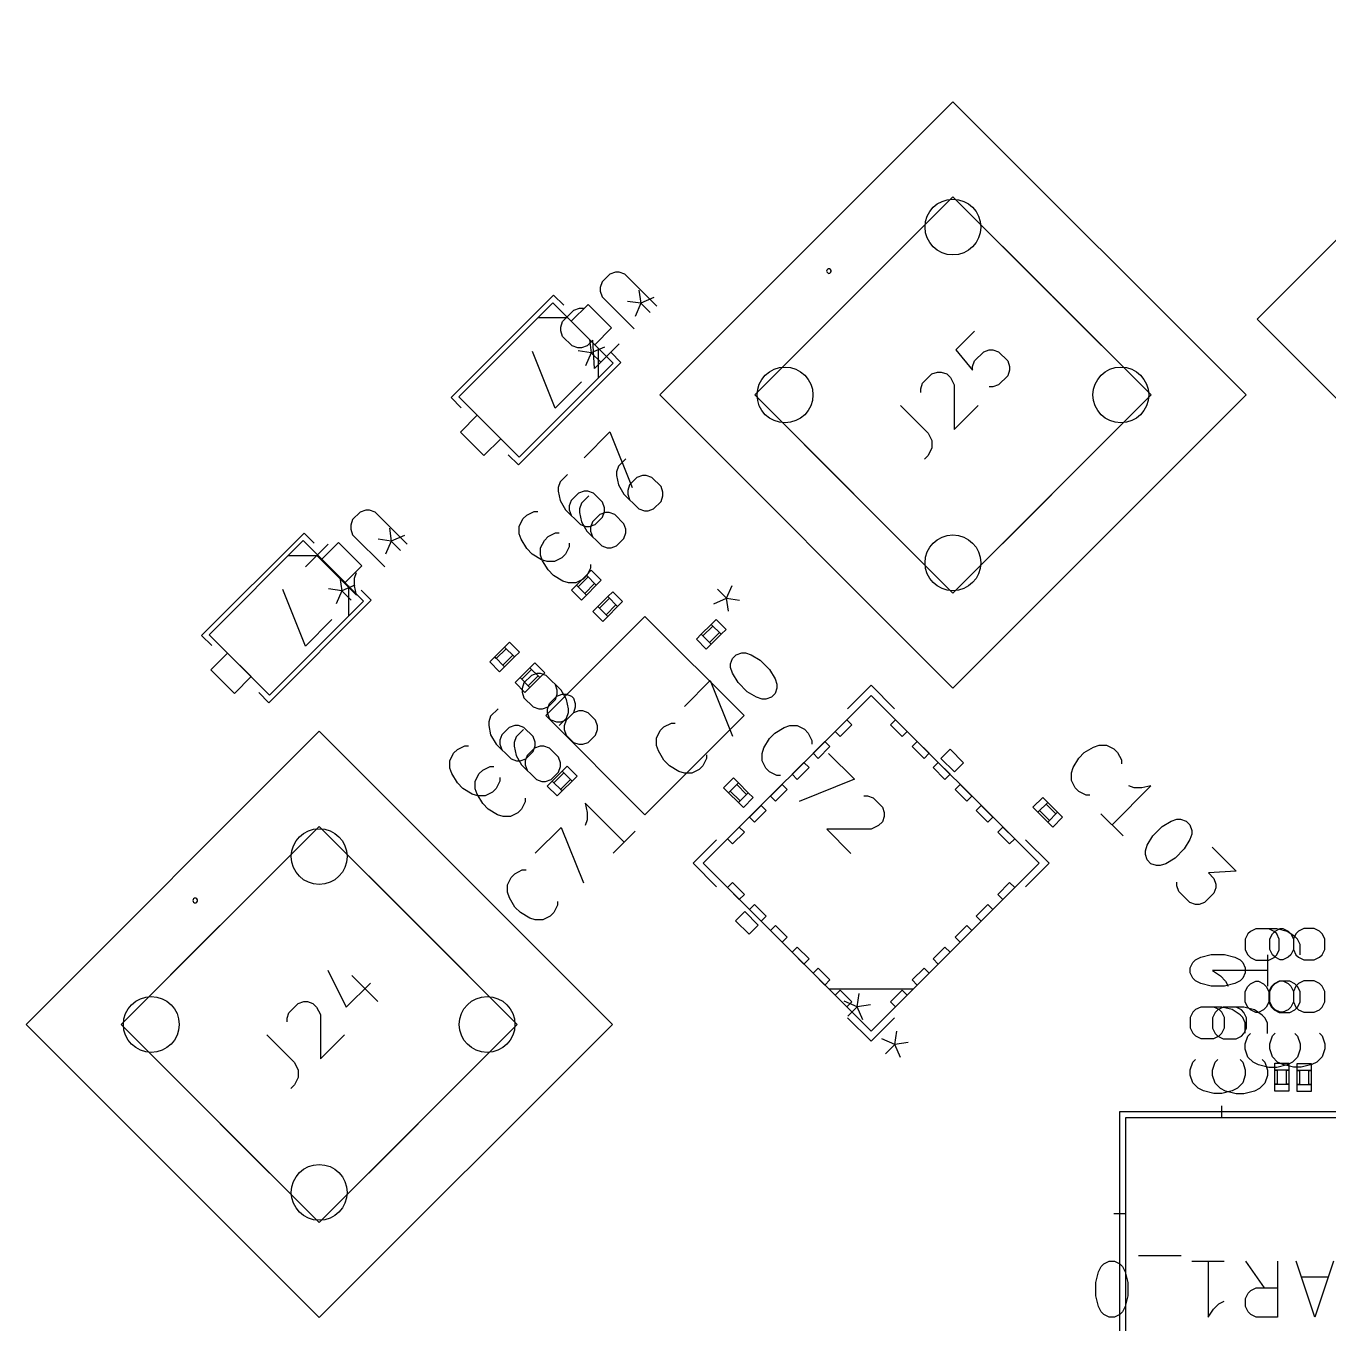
# Model space of a CAD drawing. Header units: millimetres. Extents: x -1 to 260, y -56 to 300.
# Drawn here: x 122.92 to 150.8, y 217.14 to 244.91 of the extents above; entities that cross this region are included whole.
import ezdxf

# ---------------------------------------------------------------- set-up
doc = ezdxf.new("R2010")
doc.units = ezdxf.units.MM
for name, color, linetype, true_color in [('Edge.Cuts', 254, 'CONTINUOUS', 0xd0d2cd), ('F.Fab', 9, 'CONTINUOUS', 0xafafaf), ('F.Silkscreen', 41, 'CONTINUOUS', 0xf2eda1)]:
    doc.layers.add(name, color=color, linetype=linetype, true_color=true_color)

msp = doc.modelspace()

# ---------------------------------------------------------------- linework, layer by layer
at = {"layer": 'Edge.Cuts'}
for centre in [(142.750078, 240.612017), (139.157976, 237.019915), (146.34218, 237.019915), (142.750078, 233.427813), (129.191268, 227.143695), (125.599166, 223.551593), (132.78337, 223.551593), (129.191268, 219.959491)]:
    msp.add_circle(centre, 0.5969, dxfattribs=at)
at = {"layer": 'F.Fab', "linetype": 'CONTINUOUS'}
for p, q in [((149.257963, 238.64), (155.53, 244.912037)), ((136.478041, 237.019915), (142.750078, 243.291952)), ((142.750078, 243.291952), (149.022115, 237.019915)), ((138.51168, 237.019915), (142.750078, 241.258313)), ((142.750078, 241.258313), (146.988476, 237.019915)), ((134.18921, 238.992367), (132.177633, 236.98079)), ((135.482367, 237.69921), (134.18921, 238.992367)), ((134.943552, 238.956446), (134.584342, 238.597236)), ((135.446446, 238.453552), (134.943552, 238.956446)), ((134.512499, 238.669078), (133.865921, 238.669078)), ((155.53, 232.367963), (149.257963, 238.64)), ((134.584342, 238.597236), (135.087236, 238.094342)), ((135.087236, 238.094342), (135.446446, 238.453552)), ((134.972305, 238.203375), (135.012503, 237.921994)), ((135.012503, 237.921994), (134.731121, 237.962191)), ((135.012503, 237.921994), (134.891911, 237.640613)), ((135.293884, 238.042586), (135.012503, 237.921994)), ((135.213489, 237.721007), (135.012503, 237.921994)), ((135.159078, 238.022499), (135.159078, 237.375921)), ((133.47079, 235.687633), (135.482367, 237.69921)), ((132.177633, 236.98079), (133.47079, 235.687633)), ((142.750078, 230.747878), (136.478041, 237.019915)), ((142.750078, 232.781517), (138.51168, 237.019915)), ((146.988476, 237.019915), (142.750078, 232.781517)), ((149.022115, 237.019915), (142.750078, 230.747878)), ((132.572764, 236.585658), (132.213554, 236.226448)), ((133.075658, 236.082764), (132.572764, 236.585658)), ((132.213554, 236.226448), (132.716448, 235.723554)), ((132.716448, 235.723554), (133.075658, 236.082764)), ((128.84921, 233.902367), (126.837633, 231.89079)), ((130.142367, 232.60921), (128.84921, 233.902367)), ((129.603552, 233.866446), (129.244342, 233.507236)), ((130.106446, 233.363552), (129.603552, 233.866446)), ((129.172499, 233.579078), (128.525921, 233.579078)), ((129.244342, 233.507236), (129.747236, 233.004342)), ((129.747236, 233.004342), (130.106446, 233.363552)), ((129.632305, 233.113375), (129.672503, 232.831994)), ((134.694939, 232.9505), (134.907071, 233.162632)), ((134.942426, 233.127277), (134.730294, 232.915145)), ((134.907071, 233.162632), (135.013137, 233.268698)), ((134.907071, 233.162632), (134.942426, 233.127277)), ((135.119203, 232.9505), (134.907071, 233.162632)), ((135.013137, 233.268698), (135.225269, 233.056566)), ((135.225269, 233.056566), (135.119203, 232.9505)), ((129.672503, 232.831994), (129.391121, 232.872191)), ((129.672503, 232.831994), (129.551911, 232.550613)), ((129.953884, 232.952586), (129.672503, 232.831994)), ((129.873489, 232.631007), (129.672503, 232.831994)), ((129.819078, 232.932499), (129.819078, 232.285921)), ((134.588873, 232.844434), (134.694939, 232.9505)), ((134.801005, 232.632302), (134.588873, 232.844434)), ((134.730294, 232.915145), (134.694939, 232.9505)), ((134.694939, 232.9505), (134.907071, 232.738368)), ((134.871716, 232.773723), (135.083848, 232.985855)), ((134.907071, 232.738368), (134.871716, 232.773723)), ((135.119203, 232.9505), (134.907071, 232.738368)), ((135.083848, 232.985855), (135.119203, 232.9505)), ((135.364646, 232.70506), (135.470712, 232.811126)), ((135.470712, 232.811126), (135.682844, 232.598994)), ((128.13079, 230.597633), (130.142367, 232.60921)), ((134.907071, 232.738368), (134.801005, 232.632302)), ((135.046448, 232.386862), (135.152514, 232.492928)), ((135.152514, 232.492928), (135.364646, 232.70506)), ((135.187869, 232.457573), (135.152514, 232.492928)), ((135.152514, 232.492928), (135.364646, 232.280796)), ((135.400001, 232.669705), (135.187869, 232.457573)), ((135.329291, 232.316151), (135.541423, 232.528283)), ((135.364646, 232.70506), (135.400001, 232.669705)), ((135.576778, 232.492928), (135.364646, 232.70506)), ((135.576778, 232.492928), (135.364646, 232.280796)), ((135.541423, 232.528283), (135.576778, 232.492928)), ((135.682844, 232.598994), (135.576778, 232.492928)), ((136.16, 232.28132), (134.03868, 230.16)), ((135.25858, 232.17473), (135.046448, 232.386862)), ((135.364646, 232.280796), (135.25858, 232.17473)), ((135.364646, 232.280796), (135.329291, 232.316151)), ((136.16, 232.28132), (138.28132, 230.16)), ((137.579125, 232.111082), (137.685191, 232.217148)), ((137.685191, 232.217148), (137.897323, 232.005016)), ((137.366993, 231.89895), (137.579125, 232.111082)), ((137.61448, 232.075727), (137.402348, 231.863595)), ((137.54377, 231.722173), (137.755902, 231.934305)), ((137.579125, 232.111082), (137.61448, 232.075727)), ((137.791257, 231.89895), (137.579125, 232.111082)), ((137.755902, 231.934305), (137.791257, 231.89895)), ((137.897323, 232.005016), (137.791257, 231.89895)), ((126.837633, 231.89079), (128.13079, 230.597633)), ((133.157575, 231.626272), (133.263641, 231.732338)), ((133.263641, 231.732338), (133.475773, 231.520206)), ((137.260927, 231.792884), (137.366993, 231.89895)), ((137.473059, 231.580752), (137.260927, 231.792884)), ((137.366993, 231.89895), (137.579125, 231.686818)), ((137.402348, 231.863595), (137.366993, 231.89895)), ((137.579125, 231.686818), (137.473059, 231.580752)), ((137.579125, 231.686818), (137.54377, 231.722173)), ((137.791257, 231.89895), (137.579125, 231.686818)), ((127.232764, 231.495658), (126.873554, 231.136448)), ((127.735658, 230.992764), (127.232764, 231.495658)), ((132.839377, 231.308074), (132.945443, 231.41414)), ((132.945443, 231.41414), (133.157575, 231.626272)), ((132.945443, 231.41414), (133.157575, 231.202008)), ((132.980798, 231.378785), (132.945443, 231.41414)), ((133.19293, 231.590917), (132.980798, 231.378785)), ((133.12222, 231.237363), (133.334352, 231.449495)), ((133.157575, 231.626272), (133.19293, 231.590917)), ((133.369707, 231.41414), (133.157575, 231.626272)), ((133.369707, 231.41414), (133.157575, 231.202008)), ((133.334352, 231.449495), (133.369707, 231.41414)), ((133.475773, 231.520206), (133.369707, 231.41414)), ((126.873554, 231.136448), (127.376448, 230.633554)), ((133.051509, 231.095942), (132.839377, 231.308074)), ((133.157575, 231.202008), (133.051509, 231.095942)), ((133.157575, 231.202008), (133.12222, 231.237363)), ((133.487868, 230.971715), (133.7, 231.183847)), ((133.735355, 231.148492), (133.523223, 230.93636)), ((133.7, 231.183847), (133.806066, 231.289913)), ((133.7, 231.183847), (133.735355, 231.148492)), ((133.912132, 230.971715), (133.7, 231.183847)), ((133.806066, 231.289913), (134.018198, 231.077781)), ((127.376448, 230.633554), (127.735658, 230.992764)), ((133.381802, 230.865649), (133.487868, 230.971715)), ((133.593934, 230.653517), (133.381802, 230.865649)), ((133.487868, 230.971715), (133.7, 230.759583)), ((133.523223, 230.93636), (133.487868, 230.971715)), ((133.664645, 230.794938), (133.876777, 231.00707)), ((133.912132, 230.971715), (133.7, 230.759583)), ((133.876777, 231.00707), (133.912132, 230.971715)), ((134.018198, 231.077781), (133.912132, 230.971715)), ((133.7, 230.759583), (133.593934, 230.653517)), ((133.7, 230.759583), (133.664645, 230.794938)), ((141, 230.592102), (137.407898, 227)), ((144.592102, 227), (141, 230.592102)), ((134.03868, 230.16), (136.16, 228.03868)), ((138.28132, 230.16), (136.16, 228.03868)), ((140.227698, 229.8198), (140.479145, 230.071248)), ((140.479145, 230.071248), (140.586908, 229.963485)), ((141.413092, 229.963485), (141.520855, 230.071248)), ((141.520855, 230.071248), (141.772302, 229.8198)), ((122.919231, 223.551593), (129.191268, 229.82363)), ((129.191268, 229.82363), (135.463305, 223.551593)), ((140.335461, 229.712037), (140.227698, 229.8198)), ((140.586908, 229.963485), (140.335461, 229.712037)), ((141.664539, 229.712037), (141.413092, 229.963485)), ((141.772302, 229.8198), (141.664539, 229.712037)), ((139.760725, 229.352827), (140.012172, 229.604274)), ((140.119935, 229.496511), (139.868488, 229.245064)), ((140.012172, 229.604274), (140.119935, 229.496511)), ((141.880065, 229.496511), (141.987828, 229.604274)), ((142.131512, 229.245064), (141.880065, 229.496511)), ((141.987828, 229.604274), (142.239275, 229.352827)), ((139.311712, 228.903814), (139.563159, 229.155261)), ((139.563159, 229.155261), (139.670922, 229.047498)), ((139.868488, 229.245064), (139.760725, 229.352827)), ((142.239275, 229.352827), (142.131512, 229.245064)), ((142.329078, 229.047498), (142.436841, 229.155261)), ((142.436841, 229.155261), (142.688288, 228.903814)), ((134.177574, 228.75874), (134.389706, 228.970872)), ((134.425061, 228.935517), (134.212929, 228.723385)), ((134.389706, 228.970872), (134.495772, 229.076938)), ((134.389706, 228.970872), (134.425061, 228.935517)), ((134.601838, 228.75874), (134.389706, 228.970872)), ((134.495772, 229.076938), (134.707904, 228.864806)), ((134.707904, 228.864806), (134.601838, 228.75874)), ((139.419475, 228.796051), (139.311712, 228.903814)), ((139.670922, 229.047498), (139.419475, 228.796051)), ((142.580525, 228.796051), (142.329078, 229.047498)), ((142.688288, 228.903814), (142.580525, 228.796051)), ((134.071508, 228.652674), (134.177574, 228.75874)), ((134.28364, 228.440542), (134.071508, 228.652674)), ((134.177574, 228.75874), (134.389706, 228.546608)), ((134.212929, 228.723385), (134.177574, 228.75874)), ((134.354351, 228.581963), (134.566483, 228.794095)), ((134.601838, 228.75874), (134.389706, 228.546608)), ((134.566483, 228.794095), (134.601838, 228.75874)), ((137.841802, 228.616066), (138.053934, 228.828198)), ((137.947868, 228.51), (137.841802, 228.616066)), ((138.16, 228.722132), (137.947868, 228.51)), ((138.053934, 228.828198), (138.16, 228.722132)), ((138.124645, 228.686777), (138.16, 228.722132)), ((138.336777, 228.474645), (138.124645, 228.686777)), ((138.16, 228.722132), (138.372132, 228.51)), ((138.844739, 228.436841), (139.096186, 228.688288)), ((139.096186, 228.688288), (139.203949, 228.580525)), ((142.796051, 228.580525), (142.903814, 228.688288)), ((142.903814, 228.688288), (143.155261, 228.436841)), ((134.389706, 228.546608), (134.28364, 228.440542)), ((134.389706, 228.546608), (134.354351, 228.581963)), ((137.947868, 228.51), (137.983223, 228.545355)), ((138.16, 228.297868), (137.947868, 228.51)), ((137.983223, 228.545355), (138.195355, 228.333223)), ((138.16, 228.297868), (138.372132, 228.51)), ((138.195355, 228.333223), (138.16, 228.297868)), ((138.478198, 228.403934), (138.266066, 228.191802)), ((138.372132, 228.51), (138.336777, 228.474645)), ((138.372132, 228.51), (138.478198, 228.403934)), ((138.952502, 228.329078), (138.844739, 228.436841)), ((139.203949, 228.580525), (138.952502, 228.329078)), ((143.047498, 228.329078), (142.796051, 228.580525)), ((143.155261, 228.436841), (143.047498, 228.329078)), ((144.460373, 228.197625), (144.672505, 228.409757)), ((144.672505, 228.409757), (144.778571, 228.303691)), ((138.266066, 228.191802), (138.16, 228.297868)), ((138.395726, 227.987828), (138.647173, 228.239275)), ((138.754936, 228.131512), (138.503489, 227.880065)), ((138.647173, 228.239275), (138.754936, 228.131512)), ((143.245064, 228.131512), (143.352827, 228.239275)), ((143.496511, 227.880065), (143.245064, 228.131512)), ((143.352827, 228.239275), (143.604274, 227.987828)), ((144.566439, 228.091559), (144.460373, 228.197625)), ((144.778571, 228.303691), (144.566439, 228.091559)), ((144.566439, 228.091559), (144.601794, 228.126914)), ((144.778571, 227.879427), (144.566439, 228.091559)), ((144.601794, 228.126914), (144.813926, 227.914782)), ((144.743216, 228.268336), (144.778571, 228.303691)), ((144.955348, 228.056204), (144.743216, 228.268336)), ((144.778571, 228.303691), (144.990703, 228.091559)), ((144.778571, 227.879427), (144.990703, 228.091559)), ((144.990703, 228.091559), (144.955348, 228.056204)), ((144.990703, 228.091559), (145.096769, 227.985493)), ((124.95287, 223.551593), (129.191268, 227.789991)), ((129.191268, 227.789991), (133.429666, 223.551593)), ((137.928752, 227.520855), (138.1802, 227.772302)), ((138.1802, 227.772302), (138.287963, 227.664539)), ((138.503489, 227.880065), (138.395726, 227.987828)), ((143.604274, 227.987828), (143.496511, 227.880065)), ((143.712037, 227.664539), (143.8198, 227.772302)), ((143.8198, 227.772302), (144.071248, 227.520855)), ((144.813926, 227.914782), (144.778571, 227.879427)), ((144.884637, 227.773361), (144.778571, 227.879427)), ((145.096769, 227.985493), (144.884637, 227.773361)), ((138.036515, 227.413092), (137.928752, 227.520855)), ((138.287963, 227.664539), (138.036515, 227.413092)), ((143.963485, 227.413092), (143.712037, 227.664539)), ((144.071248, 227.520855), (143.963485, 227.413092)), ((137.407898, 227), (141, 223.407898)), ((141, 223.407898), (144.592102, 227)), ((137.928752, 226.479145), (138.036515, 226.586908)), ((138.1802, 226.227698), (137.928752, 226.479145)), ((138.036515, 226.586908), (138.287963, 226.335461)), ((143.712037, 226.335461), (143.963485, 226.586908)), ((144.071248, 226.479145), (143.8198, 226.227698)), ((143.963485, 226.586908), (144.071248, 226.479145)), ((138.287963, 226.335461), (138.1802, 226.227698)), ((138.395726, 226.012172), (138.503489, 226.119935)), ((138.503489, 226.119935), (138.754936, 225.868488)), ((143.245064, 225.868488), (143.496511, 226.119935)), ((143.496511, 226.119935), (143.604274, 226.012172)), ((143.8198, 226.227698), (143.712037, 226.335461)), ((138.647173, 225.760725), (138.395726, 226.012172)), ((138.754936, 225.868488), (138.647173, 225.760725)), ((143.352827, 225.760725), (143.245064, 225.868488)), ((143.604274, 226.012172), (143.352827, 225.760725)), ((138.844739, 225.563159), (138.952502, 225.670922)), ((139.096186, 225.311712), (138.844739, 225.563159)), ((138.952502, 225.670922), (139.203949, 225.419475)), ((142.796051, 225.419475), (143.047498, 225.670922)), ((143.155261, 225.563159), (142.903814, 225.311712)), ((143.047498, 225.670922), (143.155261, 225.563159)), ((139.203949, 225.419475), (139.096186, 225.311712)), ((142.903814, 225.311712), (142.796051, 225.419475)), ((139.311712, 225.096186), (139.419475, 225.203949)), ((139.563159, 224.844739), (139.311712, 225.096186)), ((139.419475, 225.203949), (139.670922, 224.952502)), ((142.329078, 224.952502), (142.580525, 225.203949)), ((142.688288, 225.096186), (142.436841, 224.844739)), ((142.580525, 225.203949), (142.688288, 225.096186)), ((139.670922, 224.952502), (139.563159, 224.844739)), ((139.760725, 224.647173), (139.868488, 224.754936)), ((139.868488, 224.754936), (140.119935, 224.503489)), ((141.880065, 224.503489), (142.131512, 224.754936)), ((142.131512, 224.754936), (142.239275, 224.647173)), ((142.436841, 224.844739), (142.329078, 224.952502)), ((140.012172, 224.395726), (139.760725, 224.647173)), ((140.119935, 224.503489), (140.012172, 224.395726)), ((141.987828, 224.395726), (141.880065, 224.503489)), ((142.239275, 224.647173), (141.987828, 224.395726)), ((141.898026, 224.305923), (140.101974, 224.305923)), ((140.227698, 224.1802), (140.335461, 224.287963)), ((140.479145, 223.928752), (140.227698, 224.1802)), ((140.335461, 224.287963), (140.586908, 224.036515)), ((140.701929, 223.931643), (140.742126, 224.213025)), ((141.413092, 224.036515), (141.664539, 224.287963)), ((141.772302, 224.1802), (141.520855, 223.928752)), ((141.664539, 224.287963), (141.772302, 224.1802)), ((140.701929, 223.931643), (140.420548, 224.052235)), ((140.586908, 224.036515), (140.479145, 223.928752)), ((140.500942, 223.730657), (140.701929, 223.931643)), ((140.98331, 223.971841), (140.701929, 223.931643)), ((140.822521, 223.650262), (140.701929, 223.931643)), ((141.520855, 223.928752), (141.413092, 224.036515)), ((129.191268, 217.279556), (122.919231, 223.551593)), ((129.191268, 219.313195), (124.95287, 223.551593)), ((133.429666, 223.551593), (129.191268, 219.313195)), ((135.463305, 223.551593), (129.191268, 217.279556)), ((149.64, 222.575), (149.64, 222.725)), ((149.64, 222.725), (149.94, 222.725)), ((149.64, 222.275), (149.64, 222.575)), ((149.64, 222.575), (149.69, 222.575)), ((149.94, 222.575), (149.64, 222.575)), ((149.69, 222.575), (149.69, 222.275)), ((149.89, 222.275), (149.89, 222.575)), ((149.89, 222.575), (149.94, 222.575)), ((149.94, 222.725), (149.94, 222.575)), ((149.94, 222.575), (149.94, 222.275)), ((150.115, 222.57), (150.115, 222.72)), ((150.115, 222.72), (150.415, 222.72)), ((150.115, 222.27), (150.115, 222.57)), ((150.115, 222.57), (150.165, 222.57)), ((150.415, 222.57), (150.115, 222.57)), ((150.165, 222.57), (150.165, 222.27)), ((150.365, 222.27), (150.365, 222.57)), ((150.365, 222.57), (150.415, 222.57)), ((150.415, 222.72), (150.415, 222.57)), ((150.415, 222.57), (150.415, 222.27)), ((149.69, 222.275), (149.64, 222.275)), ((149.64, 222.125), (149.64, 222.275)), ((149.64, 222.275), (149.94, 222.275)), ((149.94, 222.275), (149.89, 222.275)), ((149.94, 222.275), (149.94, 222.125)), ((150.165, 222.27), (150.115, 222.27)), ((150.115, 222.12), (150.115, 222.27)), ((150.115, 222.27), (150.415, 222.27)), ((150.415, 222.27), (150.365, 222.27)), ((150.415, 222.27), (150.415, 222.12)), ((149.94, 222.125), (149.64, 222.125)), ((150.415, 222.12), (150.115, 222.12)), ((146.444, 221.556), (146.444, 214.444)), ((153.556, 221.556), (146.444, 221.556))]:
    msp.add_line(p, q, dxfattribs=at)
at = {"layer": 'F.Fab'}
for centre in [(142.750078, 240.612017), (139.157976, 237.019915), (146.34218, 237.019915), (142.750078, 233.427813), (129.191268, 227.143695), (125.599166, 223.551593), (132.78337, 223.551593), (129.191268, 219.959491)]:
    msp.add_circle(centre, 0.5969, dxfattribs=at)
at = {"layer": 'F.Silkscreen', "linetype": 'CONTINUOUS'}
for p, q in [((139.570219, 238.078454), (141.691539, 240.199774)), ((143.808617, 240.199774), (145.929937, 238.078454)), ((135.407747, 239.603101), (135.246341, 239.441696)), ((135.5288, 239.643453), (135.407747, 239.603101)), ((135.609503, 239.643453), (135.5288, 239.643453)), ((135.730557, 239.603101), (135.609503, 239.643453)), ((136.416529, 238.91713), (135.730557, 239.603101)), ((135.246341, 239.441696), (135.20599, 239.320642)), ((135.20599, 239.320642), (135.20599, 239.23994)), ((135.20599, 239.23994), (135.246341, 239.118886)), ((136.031975, 239.263045), (136.072173, 238.981664)), ((134.207171, 239.154012), (132.015988, 236.962829)), ((134.422697, 238.938486), (134.207171, 239.154012)), ((135.246341, 239.118886), (135.932313, 238.432914)), ((136.072173, 238.981664), (135.790791, 239.021861)), ((136.072173, 238.981664), (135.951581, 238.700283)), ((136.353554, 239.102256), (136.072173, 238.981664)), ((136.273159, 238.780677), (136.072173, 238.981664)), ((134.398965, 238.594319), (134.641072, 238.836427)), ((134.641072, 238.836427), (134.762126, 238.876778)), ((134.762126, 238.876778), (134.842829, 238.876778)), ((134.358613, 238.473266), (134.398965, 238.594319)), ((134.358613, 238.392563), (134.358613, 238.473266)), ((134.398965, 238.271509), (134.358613, 238.392563)), ((143.210739, 238.381577), (142.814582, 237.98542)), ((134.600721, 238.069753), (134.398965, 238.271509)), ((134.721775, 238.029401), (134.600721, 238.069753)), ((134.923531, 238.069753), (134.802478, 238.029401)), ((135.044585, 238.190807), (134.923531, 238.069753)), ((135.084937, 237.585537), (135.044585, 238.190807)), ((135.609503, 238.110104), (135.084937, 237.585537)), ((134.237559, 236.73816), (133.753344, 237.948699)), ((134.802478, 238.029401), (134.721775, 238.029401)), ((135.644012, 237.717171), (135.428486, 237.932697)), ((142.814582, 237.98542), (143.171124, 237.549646)), ((143.210739, 237.747725), (143.408818, 237.945804)), ((143.408818, 237.945804), (143.527665, 237.98542)), ((143.527665, 237.98542), (143.606897, 237.98542)), ((143.606897, 237.98542), (143.725744, 237.945804)), ((143.725744, 237.945804), (143.923823, 237.747725)), ((133.452829, 235.525988), (135.644012, 237.717171)), ((142.299577, 237.470415), (142.418424, 237.510031)), ((142.418424, 237.510031), (142.497656, 237.510031)), ((142.497656, 237.510031), (142.616503, 237.470415)), ((143.171124, 237.628878), (143.210739, 237.747725)), ((143.171124, 237.549646), (143.171124, 237.628878)), ((143.923823, 237.747725), (143.963439, 237.628878)), ((143.963439, 237.549646), (143.923823, 237.430799)), ((143.963439, 237.628878), (143.963439, 237.549646)), ((134.802477, 237.303078), (134.237559, 236.73816)), ((142.061882, 237.153489), (142.101498, 237.272336)), ((142.101498, 237.272336), (142.299577, 237.470415)), ((142.616503, 237.470415), (142.695734, 237.391183)), ((142.695734, 237.391183), (142.774966, 237.23272)), ((142.774966, 237.23272), (142.774966, 236.281942)), ((143.725744, 237.23272), (143.606897, 237.193105)), ((143.923823, 237.430799), (143.725744, 237.23272)), ((132.015988, 236.962829), (132.231514, 236.747303)), ((142.061882, 237.074257), (142.061882, 237.153489)), ((143.606897, 237.193105), (143.527665, 237.193105)), ((141.626109, 236.796947), (142.220346, 236.202711)), ((142.774966, 236.281942), (143.289971, 236.796947)), ((134.858441, 235.674256), (135.413061, 236.228877)), ((135.413061, 236.228877), (135.88845, 235.040404)), ((142.220346, 236.202711), (142.299577, 236.044248)), ((139.570219, 235.961376), (141.689418, 233.837934)), ((142.299577, 235.885785), (142.220346, 235.727322)), ((142.299577, 236.044248), (142.299577, 235.885785)), ((143.810738, 233.837934), (145.929937, 235.961376)), ((133.237303, 235.741514), (133.452829, 235.525988)), ((135.751789, 235.652457), (135.593326, 235.493994)), ((142.220346, 235.727322), (142.141114, 235.64809)), ((134.501899, 235.317714), (134.343436, 235.159251)), ((135.593326, 235.493994), (135.55371, 235.375147)), ((135.55371, 235.375147), (135.55371, 235.295915)), ((135.55371, 235.295915), (135.593326, 235.097837)), ((136.108331, 235.295915), (135.989484, 235.2563)), ((136.187562, 235.295915), (136.108331, 235.295915)), ((136.30641, 235.2563), (136.187562, 235.295915)), ((134.343436, 235.159251), (134.30382, 235.040404)), ((134.30382, 235.040404), (134.30382, 234.961172)), ((135.593326, 235.097837), (135.712173, 234.899758)), ((135.831021, 235.097837), (135.791405, 234.978989)), ((135.989484, 235.2563), (135.831021, 235.097837)), ((136.504488, 235.058221), (136.30641, 235.2563)), ((136.544104, 234.939374), (136.504488, 235.058221)), ((134.30382, 234.961172), (134.343436, 234.763093)), ((134.343436, 234.763093), (134.462283, 234.565015)), ((134.58113, 234.763093), (134.541514, 234.644246)), ((134.739593, 234.921556), (134.58113, 234.763093)), ((134.858441, 234.961172), (134.739593, 234.921556)), ((134.959474, 234.860142), (134.801011, 234.701679)), ((134.937672, 234.961172), (134.858441, 234.961172)), ((135.056519, 234.921556), (134.937672, 234.961172)), ((135.254598, 234.723478), (135.056519, 234.921556)), ((135.294214, 234.60463), (135.254598, 234.723478)), ((135.712173, 234.899758), (136.029099, 234.582832)), ((135.791405, 234.978989), (135.791405, 234.899758)), ((135.791405, 234.899758), (135.831021, 234.780911)), ((136.346025, 234.582832), (136.504488, 234.741295)), ((136.504488, 234.741295), (136.544104, 234.860142)), ((136.544104, 234.860142), (136.544104, 234.939374)), ((130.067747, 234.513101), (129.906341, 234.351696)), ((130.1888, 234.553453), (130.067747, 234.513101)), ((130.269503, 234.553453), (130.1888, 234.553453)), ((130.390557, 234.513101), (130.269503, 234.553453)), ((131.076529, 233.82713), (130.390557, 234.513101)), ((133.551121, 234.366936), (133.630352, 234.446167)), ((133.630352, 234.446167), (133.788815, 234.525399)), ((133.788815, 234.525399), (133.868047, 234.525399)), ((134.462283, 234.565015), (134.779209, 234.248089)), ((134.541514, 234.644246), (134.541514, 234.565015)), ((134.541514, 234.565015), (134.58113, 234.446167)), ((134.801011, 234.701679), (134.761395, 234.582832)), ((134.761395, 234.582832), (134.761395, 234.5036)), ((134.761395, 234.5036), (134.801011, 234.305521)), ((135.197168, 234.463984), (135.038705, 234.305521)), ((135.316016, 234.5036), (135.197168, 234.463984)), ((135.254598, 234.406552), (135.294214, 234.525399)), ((135.294214, 234.525399), (135.294214, 234.60463)), ((135.395247, 234.5036), (135.316016, 234.5036)), ((135.514094, 234.463984), (135.395247, 234.5036)), ((135.712173, 234.265906), (135.514094, 234.463984)), ((136.029099, 234.582832), (136.147947, 234.543216)), ((136.147947, 234.543216), (136.227178, 234.543216)), ((136.227178, 234.543216), (136.346025, 234.582832)), ((129.906341, 234.351696), (129.86599, 234.230642)), ((129.86599, 234.230642), (129.86599, 234.14994)), ((130.691975, 234.173045), (130.732173, 233.891664)), ((133.471889, 234.208473), (133.551121, 234.366936)), ((133.471889, 234.05001), (133.471889, 234.208473)), ((134.779209, 234.248089), (134.898056, 234.208473)), ((134.801011, 234.305521), (134.919858, 234.107443)), ((134.898056, 234.208473), (134.977288, 234.208473)), ((134.977288, 234.208473), (135.096135, 234.248089)), ((135.038705, 234.305521), (134.999089, 234.186674)), ((134.999089, 234.186674), (134.999089, 234.107443)), ((135.096135, 234.248089), (135.254598, 234.406552)), ((135.751789, 234.147058), (135.712173, 234.265906)), ((128.867171, 234.064012), (126.675988, 231.872829)), ((129.082697, 233.848486), (128.867171, 234.064012)), ((129.86599, 234.14994), (129.906341, 234.028886)), ((129.906341, 234.028886), (130.592313, 233.342914)), ((130.732173, 233.891664), (130.450791, 233.931861)), ((130.732173, 233.891664), (130.611581, 233.610283)), ((131.013554, 234.012256), (130.732173, 233.891664)), ((130.933159, 233.690677), (130.732173, 233.891664)), ((133.511505, 233.931162), (133.471889, 234.05001)), ((133.630352, 233.733084), (133.511505, 233.931162)), ((133.929464, 233.750901), (134.008696, 233.909364)), ((134.008696, 233.909364), (134.087927, 233.988595)), ((134.087927, 233.988595), (134.24639, 234.067827)), ((134.24639, 234.067827), (134.325622, 234.067827)), ((134.919858, 234.107443), (135.236784, 233.790517)), ((134.999089, 234.107443), (135.038705, 233.988595)), ((135.55371, 233.790517), (135.712173, 233.94898)), ((135.712173, 233.94898), (135.751789, 234.067827)), ((135.751789, 234.067827), (135.751789, 234.147058)), ((128.89756, 233.342914), (129.381775, 233.82713)), ((133.749199, 233.614236), (133.630352, 233.733084)), ((133.947278, 233.495389), (133.749199, 233.614236)), ((133.929464, 233.592438), (133.929464, 233.750901)), ((134.462283, 233.614236), (134.383051, 233.535005)), ((134.541514, 233.772699), (134.462283, 233.614236)), ((134.541514, 233.851931), (134.541514, 233.772699)), ((135.236784, 233.790517), (135.355631, 233.750901)), ((135.355631, 233.750901), (135.434863, 233.750901)), ((135.434863, 233.750901), (135.55371, 233.790517)), ((129.139667, 233.585022), (129.987044, 232.737645)), ((133.96908, 233.47359), (133.929464, 233.592438)), ((134.066125, 233.455773), (133.947278, 233.495389)), ((134.087927, 233.275512), (133.96908, 233.47359)), ((134.224588, 233.455773), (134.066125, 233.455773)), ((134.383051, 233.535005), (134.224588, 233.455773)), ((134.999089, 233.394359), (134.999089, 233.315127)), ((129.946693, 233.100807), (129.987044, 233.22186)), ((129.946693, 232.939401), (129.946693, 233.100807)), ((134.206774, 233.156664), (134.087927, 233.275512)), ((134.404853, 233.037817), (134.206774, 233.156664)), ((134.840626, 233.077433), (134.682163, 232.998201)), ((134.919858, 233.156664), (134.840626, 233.077433)), ((134.999089, 233.315127), (134.919858, 233.156664)), ((128.897559, 231.64816), (128.413344, 232.858699)), ((129.987044, 232.737645), (129.946693, 232.939401)), ((130.304012, 232.627171), (130.088486, 232.842697)), ((134.5237, 232.998201), (134.404853, 233.037817)), ((134.682163, 232.998201), (134.5237, 232.998201)), ((137.712291, 232.867244), (137.909002, 232.670533)), ((137.909002, 232.670533), (138.027028, 232.945928)), ((128.112829, 230.435988), (130.304012, 232.627171)), ((137.633607, 232.552507), (137.909002, 232.670533)), ((137.948344, 232.395139), (137.909002, 232.670533)), ((137.909002, 232.670533), (138.184396, 232.631191)), ((129.462477, 232.213078), (128.897559, 231.64816)), ((126.675988, 231.872829), (126.891514, 231.657303)), ((137.994457, 231.264667), (138.034073, 231.383515)), ((138.034073, 231.383515), (138.113304, 231.462746)), ((138.113304, 231.462746), (138.232152, 231.502362)), ((138.232152, 231.502362), (138.311383, 231.502362)), ((138.311383, 231.502362), (138.43023, 231.462746)), ((138.43023, 231.462746), (138.628309, 231.343899)), ((137.994457, 231.185436), (137.994457, 231.264667)), ((138.034073, 231.066589), (137.994457, 231.185436)), ((138.628309, 231.343899), (138.826388, 231.14582)), ((138.826388, 231.14582), (138.945235, 230.947741)), ((133.572907, 230.859089), (133.533291, 230.740242)), ((133.73137, 231.017552), (133.572907, 230.859089)), ((133.850217, 231.057168), (133.73137, 231.017552)), ((133.929449, 231.057168), (133.850217, 231.057168)), ((134.048296, 231.017552), (133.929449, 231.057168)), ((134.365222, 230.700626), (134.048296, 231.017552)), ((134.285991, 230.700626), (134.246375, 230.819473)), ((137.004063, 230.353505), (137.558684, 230.908126)), ((137.558684, 230.908126), (138.034073, 229.719653)), ((138.15292, 230.86851), (138.034073, 231.066589)), ((138.350999, 230.670431), (138.15292, 230.86851)), ((138.945235, 230.947741), (138.984851, 230.828894)), ((138.984851, 230.828894), (138.984851, 230.749663)), ((127.897303, 230.651514), (128.112829, 230.435988)), ((133.533291, 230.740242), (133.533291, 230.66101)), ((133.533291, 230.66101), (133.572907, 230.542163)), ((133.572907, 230.542163), (133.770986, 230.344084)), ((134.115334, 230.416664), (134.273797, 230.575127)), ((134.246375, 230.502547), (134.285991, 230.621394)), ((134.273797, 230.575127), (134.392644, 230.614743)), ((134.285991, 230.621394), (134.285991, 230.700626)), ((134.484069, 230.502547), (134.365222, 230.700626)), ((134.392644, 230.614743), (134.471876, 230.614743)), ((134.471876, 230.614743), (134.590723, 230.575127)), ((134.590723, 230.575127), (134.630339, 230.535511)), ((134.630339, 230.535511), (134.669955, 230.416664)), ((138.549078, 230.551584), (138.350999, 230.670431)), ((138.667925, 230.511968), (138.549078, 230.551584)), ((138.866004, 230.551584), (138.747156, 230.511968)), ((138.945235, 230.630815), (138.866004, 230.551584)), ((138.984851, 230.749663), (138.945235, 230.630815)), ((141, 230.807629), (140.497106, 230.304734)), ((141.502894, 230.304734), (141, 230.807629)), ((133.018286, 230.304468), (132.859823, 230.146005)), ((133.770986, 230.344084), (133.889833, 230.304468)), ((133.889833, 230.304468), (133.969065, 230.304468)), ((133.969065, 230.304468), (134.087912, 230.344084)), ((134.075718, 230.297817), (134.115334, 230.416664)), ((134.075718, 230.218585), (134.075718, 230.297817)), ((134.087912, 230.344084), (134.246375, 230.502547)), ((134.523685, 230.304468), (134.484069, 230.502547)), ((134.523685, 230.225237), (134.523685, 230.304468)), ((134.669955, 230.337432), (134.630339, 230.218585)), ((134.749186, 230.258201), (134.630339, 230.218585)), ((134.669955, 230.416664), (134.669955, 230.337432)), ((134.828418, 230.258201), (134.749186, 230.258201)), ((134.947265, 230.218585), (134.828418, 230.258201)), ((138.747156, 230.511968), (138.667925, 230.511968)), ((132.859823, 230.146005), (132.820207, 230.027158)), ((132.820207, 230.027158), (132.820207, 229.947926)), ((134.115334, 230.099738), (134.075718, 230.218585)), ((134.15495, 230.060122), (134.115334, 230.099738)), ((134.273797, 230.020506), (134.15495, 230.060122)), ((134.353029, 230.020506), (134.273797, 230.020506)), ((134.325606, 229.947927), (134.484069, 230.10639)), ((134.471876, 230.060122), (134.353029, 230.020506)), ((134.471876, 230.060122), (134.43226, 229.941275)), ((134.630339, 230.218585), (134.471876, 230.060122)), ((134.484069, 230.10639), (134.523685, 230.225237)), ((135.105728, 230.060122), (134.947265, 230.218585)), ((135.145344, 229.941275), (135.105728, 230.060122)), ((136.56829, 229.917732), (136.726753, 229.996963)), ((136.726753, 229.996963), (136.805984, 229.996963)), ((132.820207, 229.947926), (132.859823, 229.749848)), ((132.859823, 229.749848), (132.978671, 229.551769)), ((133.097518, 229.749848), (133.057902, 229.631)), ((133.255981, 229.908311), (133.097518, 229.749848)), ((133.374828, 229.947926), (133.255981, 229.908311)), ((133.40225, 229.70358), (133.362634, 229.584733)), ((133.45406, 229.947926), (133.374828, 229.947926)), ((133.560713, 229.862043), (133.40225, 229.70358)), ((133.572907, 229.908311), (133.45406, 229.947926)), ((133.770986, 229.710232), (133.572907, 229.908311)), ((133.810601, 229.591385), (133.770986, 229.710232)), ((134.43226, 229.941275), (134.43226, 229.862043)), ((134.43226, 229.862043), (134.471876, 229.743196)), ((134.471876, 229.743196), (134.630339, 229.584733)), ((134.947265, 229.584733), (135.105728, 229.743196)), ((135.105728, 229.743196), (135.145344, 229.862043)), ((135.145344, 229.862043), (135.145344, 229.941275)), ((136.409827, 229.680037), (136.489058, 229.8385)), ((136.489058, 229.8385), (136.56829, 229.917732)), ((138.823736, 229.667873), (138.942584, 229.78672)), ((138.942584, 229.78672), (139.140662, 229.905567)), ((139.140662, 229.905567), (139.25951, 229.945183)), ((139.25951, 229.945183), (139.417973, 229.945183)), ((139.417973, 229.945183), (139.576436, 229.865951)), ((139.576436, 229.865951), (139.655667, 229.78672)), ((139.655667, 229.78672), (139.734899, 229.628257)), ((132.067508, 229.35369), (132.14674, 229.432922)), ((132.14674, 229.432922), (132.305203, 229.512153)), ((132.305203, 229.512153), (132.384434, 229.512153)), ((132.978671, 229.551769), (133.295597, 229.234843)), ((133.057902, 229.631), (133.057902, 229.551769)), ((133.057902, 229.551769), (133.097518, 229.432922)), ((133.362634, 229.584733), (133.362634, 229.505501)), ((133.362634, 229.505501), (133.40225, 229.307423)), ((133.798408, 229.465886), (133.639945, 229.307423)), ((133.770986, 229.393306), (133.810601, 229.512153)), ((133.917255, 229.505501), (133.798408, 229.465886)), ((133.810601, 229.512153), (133.810601, 229.591385)), ((133.996487, 229.505501), (133.917255, 229.505501)), ((134.115334, 229.465886), (133.996487, 229.505501)), ((134.313413, 229.267807), (134.115334, 229.465886)), ((134.630339, 229.584733), (134.749186, 229.545117)), ((134.749186, 229.545117), (134.828418, 229.545117)), ((134.828418, 229.545117), (134.947265, 229.584733)), ((136.409827, 229.521574), (136.409827, 229.680037)), ((136.449442, 229.402727), (136.409827, 229.521574)), ((138.665273, 229.350947), (138.704889, 229.469794)), ((138.704889, 229.469794), (138.823736, 229.667873)), ((139.734899, 229.628257), (139.734899, 229.549025)), ((142.494399, 229.241387), (142.691965, 229.438953)), ((142.691965, 229.438953), (142.979333, 229.151585)), ((145.561155, 229.368282), (145.759233, 229.487129)), ((145.759233, 229.487129), (145.878081, 229.526745)), ((145.878081, 229.526745), (146.036544, 229.526745)), ((146.036544, 229.526745), (146.195007, 229.447513)), ((146.195007, 229.447513), (146.274238, 229.368282)), ((131.988277, 229.195227), (132.067508, 229.35369)), ((131.988277, 229.036764), (131.988277, 229.195227)), ((133.295597, 229.234843), (133.414444, 229.195227)), ((133.40225, 229.307423), (133.521098, 229.109344)), ((133.414444, 229.195227), (133.493675, 229.195227)), ((133.493675, 229.195227), (133.612523, 229.234843)), ((133.639945, 229.307423), (133.600329, 229.188575)), ((133.600329, 229.188575), (133.600329, 229.109344)), ((133.612523, 229.234843), (133.770986, 229.393306)), ((134.353028, 229.14896), (134.313413, 229.267807)), ((134.353028, 229.069728), (134.353028, 229.14896)), ((136.56829, 229.204648), (136.449442, 229.402727)), ((136.687137, 229.085801), (136.56829, 229.204648)), ((137.479452, 229.244264), (137.400221, 229.085801)), ((137.479452, 229.323495), (137.479452, 229.244264)), ((138.665273, 229.192484), (138.665273, 229.350947)), ((138.744505, 229.034021), (138.665273, 229.192484)), ((140.091441, 229.350947), (140.646061, 228.796326)), ((142.781768, 228.954019), (142.494399, 229.241387)), ((142.979333, 229.151585), (142.781768, 228.954019)), ((145.32346, 229.051356), (145.442307, 229.249435)), ((145.442307, 229.249435), (145.561155, 229.368282)), ((146.274238, 229.368282), (146.35347, 229.209819)), ((146.35347, 229.209819), (146.35347, 229.130587)), ((132.027892, 228.917917), (131.988277, 229.036764)), ((132.14674, 228.719838), (132.027892, 228.917917)), ((132.530704, 228.752802), (132.609935, 228.911265)), ((132.609935, 228.911265), (132.689167, 228.990497)), ((132.689167, 228.990497), (132.84763, 229.069728)), ((132.84763, 229.069728), (132.926861, 229.069728)), ((133.521098, 229.109344), (133.838024, 228.792418)), ((133.600329, 229.109344), (133.639945, 228.990497)), ((134.15495, 228.792418), (134.313413, 228.950881)), ((134.313413, 228.950881), (134.353028, 229.069728)), ((136.885216, 228.966953), (136.687137, 229.085801)), ((137.004063, 228.927338), (136.885216, 228.966953)), ((137.162526, 228.927338), (137.004063, 228.927338)), ((137.320989, 229.006569), (137.162526, 228.927338)), ((137.400221, 229.085801), (137.320989, 229.006569)), ((138.823736, 228.954789), (138.744505, 229.034021)), ((138.982199, 228.875558), (138.823736, 228.954789)), ((139.061431, 228.875558), (138.982199, 228.875558)), ((145.283844, 228.932509), (145.32346, 229.051356)), ((145.283844, 228.774046), (145.283844, 228.932509)), ((132.265587, 228.600991), (132.14674, 228.719838)), ((132.463666, 228.482143), (132.265587, 228.600991)), ((132.530704, 228.594339), (132.530704, 228.752802)), ((132.570319, 228.475492), (132.530704, 228.594339)), ((132.978671, 228.600991), (132.899439, 228.521759)), ((133.057902, 228.759454), (132.978671, 228.600991)), ((133.057902, 228.838685), (133.057902, 228.759454)), ((133.838024, 228.792418), (133.956871, 228.752802)), ((133.956871, 228.752802), (134.036102, 228.752802)), ((134.036102, 228.752802), (134.15495, 228.792418)), ((140.646061, 228.796326), (139.457589, 228.320937)), ((145.363076, 228.615583), (145.283844, 228.774046)), ((145.442307, 228.536351), (145.363076, 228.615583)), ((146.155391, 227.823267), (146.987322, 228.655198)), ((146.63078, 228.615583), (146.511933, 228.655198)), ((146.789243, 228.615583), (146.63078, 228.615583)), ((146.987322, 228.655198), (146.789243, 228.615583)), ((132.582513, 228.442528), (132.463666, 228.482143)), ((132.689167, 228.277413), (132.570319, 228.475492)), ((132.740976, 228.442528), (132.582513, 228.442528)), ((132.899439, 228.521759), (132.740976, 228.442528)), ((133.600329, 228.317029), (133.521098, 228.158566)), ((133.600329, 228.39626), (133.600329, 228.317029)), ((140.84414, 228.439784), (140.923372, 228.439784)), ((140.923372, 228.439784), (141.042219, 228.400168)), ((141.042219, 228.400168), (141.240298, 228.20209)), ((145.60077, 228.45712), (145.442307, 228.536351)), ((145.680002, 228.45712), (145.60077, 228.45712)), ((132.808014, 228.158566), (132.689167, 228.277413)), ((133.006093, 228.039718), (132.808014, 228.158566)), ((133.12494, 228.000103), (133.006093, 228.039718)), ((133.441866, 228.079334), (133.283403, 228.000103)), ((133.521098, 228.158566), (133.441866, 228.079334)), ((135.716202, 227.45099), (134.884272, 228.28292)), ((134.884272, 228.28292), (134.923887, 228.084842)), ((134.923887, 228.084842), (134.923887, 227.926379)), ((141.240298, 228.20209), (141.279914, 228.083242)), ((141.279914, 228.083242), (141.279914, 228.004011)), ((146.393086, 227.585573), (145.917696, 228.060962)), ((133.283403, 228.000103), (133.12494, 228.000103)), ((133.814646, 227.213295), (134.369267, 227.767916)), ((134.369267, 227.767916), (134.844656, 226.579443)), ((134.923887, 227.926379), (134.884272, 227.807531)), ((141.161066, 227.805932), (141.002603, 227.7267)), ((141.240298, 227.885163), (141.161066, 227.805932)), ((141.279914, 228.004011), (141.240298, 227.885163)), ((147.026938, 227.585573), (147.225017, 227.783652)), ((147.225017, 227.783652), (147.423095, 227.902499)), ((147.423095, 227.902499), (147.541943, 227.942115)), ((147.541943, 227.942115), (147.621174, 227.942115)), ((147.621174, 227.942115), (147.740021, 227.902499)), ((147.740021, 227.902499), (147.819253, 227.823267)), ((147.819253, 227.823267), (147.858869, 227.70442)), ((135.953897, 227.688684), (135.478508, 227.213295)), ((137.695266, 227.502894), (137.192371, 227)), ((141.002603, 227.7267), (140.051825, 227.7267)), ((140.051825, 227.7267), (140.56683, 227.211696)), ((144.807629, 227), (144.304734, 227.502894)), ((146.908091, 227.387494), (147.026938, 227.585573)), ((147.819253, 227.506341), (147.700406, 227.308262)), ((147.858869, 227.625188), (147.819253, 227.506341)), ((147.858869, 227.70442), (147.858869, 227.625188)), ((146.868475, 227.268647), (146.908091, 227.387494)), ((146.868475, 227.189415), (146.868475, 227.268647)), ((147.700406, 227.308262), (147.502327, 227.110184)), ((148.294642, 227.347878), (148.809647, 226.832873)), ((137.192371, 227), (137.695266, 226.497106)), ((144.304734, 226.497106), (144.807629, 227)), ((146.908091, 227.070568), (146.868475, 227.189415)), ((146.987322, 226.991336), (146.908091, 227.070568)), ((147.106169, 226.951721), (146.987322, 226.991336)), ((147.185401, 226.951721), (147.106169, 226.951721)), ((147.304248, 226.991336), (147.185401, 226.951721)), ((147.502327, 227.110184), (147.304248, 226.991336)), ((126.011409, 224.610132), (128.132729, 226.731452)), ((130.249807, 226.731452), (132.371127, 224.610132)), ((133.22041, 226.539827), (133.299641, 226.69829)), ((133.299641, 226.69829), (133.378873, 226.777522)), ((133.378873, 226.777522), (133.537336, 226.856753)), ((133.537336, 226.856753), (133.616567, 226.856753)), ((148.809647, 226.832873), (148.215411, 226.793257)), ((148.215411, 226.793257), (148.334258, 226.67441)), ((148.334258, 226.67441), (148.373874, 226.555563)), ((133.22041, 226.381364), (133.22041, 226.539827)), ((133.260025, 226.262517), (133.22041, 226.381364)), ((147.541943, 226.515947), (147.541943, 226.595179)), ((147.581559, 226.3971), (147.541943, 226.515947)), ((147.819253, 226.159405), (147.581559, 226.3971)), ((148.334258, 226.357484), (148.136179, 226.159405)), ((148.373874, 226.476331), (148.334258, 226.357484)), ((148.373874, 226.555563), (148.373874, 226.476331)), ((133.378873, 226.064438), (133.260025, 226.262517)), ((134.290035, 226.104054), (134.210804, 225.945591)), ((134.290035, 226.183285), (134.290035, 226.104054)), ((147.9381, 226.11979), (147.819253, 226.159405)), ((148.017332, 226.11979), (147.9381, 226.11979)), ((148.136179, 226.159405), (148.017332, 226.11979)), ((133.49772, 225.945591), (133.378873, 226.064438)), ((133.695799, 225.826743), (133.49772, 225.945591)), ((133.814646, 225.787128), (133.695799, 225.826743)), ((134.131572, 225.866359), (133.973109, 225.787128)), ((134.210804, 225.945591), (134.131572, 225.866359)), ((138.101428, 225.767654), (138.298994, 225.96522)), ((138.298994, 225.96522), (138.586362, 225.677852)), ((133.973109, 225.787128), (133.814646, 225.787128)), ((138.388796, 225.480286), (138.101428, 225.767654)), ((138.586362, 225.677852), (138.388796, 225.480286)), ((149.116677, 225.543902), (149.060652, 225.487877)), ((149.228727, 225.599927), (149.116677, 225.543902)), ((149.676928, 225.599927), (149.228727, 225.599927)), ((149.620903, 225.543902), (149.508853, 225.599927)), ((149.585652, 225.492877), (149.641677, 225.548902)), ((149.676928, 225.487877), (149.620903, 225.543902)), ((149.641677, 225.548902), (149.753727, 225.604927)), ((149.901029, 225.543902), (149.676928, 225.599927)), ((149.753727, 225.604927), (149.809752, 225.604927)), ((149.809752, 225.604927), (149.921803, 225.548902)), ((150.069104, 225.431851), (149.901029, 225.543902)), ((149.921803, 225.548902), (149.977828, 225.492877)), ((150.145903, 225.548902), (150.089878, 225.492877)), ((150.257954, 225.604927), (150.145903, 225.548902)), ((150.482054, 225.604927), (150.257954, 225.604927)), ((150.594104, 225.548902), (150.482054, 225.604927)), ((150.65013, 225.492877), (150.594104, 225.548902)), ((149.060652, 225.487877), (149.004627, 225.375826)), ((149.004627, 225.375826), (149.004627, 225.151726)), ((149.529627, 225.380826), (149.585652, 225.492877)), ((149.529627, 225.156726), (149.529627, 225.380826)), ((149.732954, 225.375826), (149.676928, 225.487877)), ((149.732954, 225.151726), (149.732954, 225.375826)), ((149.977828, 225.492877), (150.033853, 225.380826)), ((150.089878, 225.492877), (150.033853, 225.380826)), ((150.033853, 225.380826), (150.033853, 225.156726)), ((150.12513, 225.375826), (150.069104, 225.431851)), ((150.181155, 225.263776), (150.12513, 225.375826)), ((150.181155, 225.039675), (150.181155, 225.263776)), ((150.706155, 225.380826), (150.65013, 225.492877)), ((150.706155, 225.156726), (150.706155, 225.380826)), ((147.941677, 224.932877), (148.053727, 224.988902)), ((148.053727, 224.988902), (148.277828, 225.044927)), ((148.277828, 225.044927), (148.557954, 225.044927)), ((148.557954, 225.044927), (148.782054, 224.988902)), ((148.782054, 224.988902), (148.894104, 224.932877)), ((149.004627, 225.151726), (149.060652, 225.039675)), ((149.060652, 225.039675), (149.116677, 224.98365)), ((149.116677, 224.98365), (149.228727, 224.927625)), ((149.481155, 225.039927), (149.481155, 224.367625)), ((149.508853, 224.927625), (149.620903, 224.98365)), ((149.585652, 225.044675), (149.529627, 225.156726)), ((149.641677, 224.98865), (149.585652, 225.044675)), ((149.620903, 224.98365), (149.676928, 225.039675)), ((149.753727, 224.932625), (149.641677, 224.98865)), ((149.676928, 225.039675), (149.732954, 225.151726)), ((149.921803, 224.98865), (149.809752, 224.932625)), ((149.977828, 225.044675), (149.921803, 224.98865)), ((150.033853, 225.156726), (149.977828, 225.044675)), ((150.033853, 225.156726), (150.089878, 225.044675)), ((150.089878, 225.044675), (150.145903, 224.98865)), ((150.145903, 224.98865), (150.257954, 224.932625)), ((150.482054, 224.932625), (150.594104, 224.98865)), ((150.594104, 224.98865), (150.65013, 225.044675)), ((150.65013, 225.044675), (150.706155, 225.156726)), ((129.374619, 224.715177), (129.770777, 223.922861)), ((147.829627, 224.764801), (147.885652, 224.876851)), ((147.829627, 224.652751), (147.829627, 224.764801)), ((147.885652, 224.876851), (147.941677, 224.932877)), ((149.481155, 224.703776), (148.304627, 224.703776)), ((148.304627, 224.703776), (148.472702, 224.591726)), ((148.894104, 224.932877), (148.95013, 224.876851)), ((148.95013, 224.876851), (149.006155, 224.764801)), ((149.006155, 224.764801), (149.006155, 224.652751)), ((149.228727, 224.927625), (149.508853, 224.927625)), ((149.809752, 224.932625), (149.753727, 224.932625)), ((150.257954, 224.932625), (150.482054, 224.932625)), ((129.770777, 223.922861), (130.285782, 224.437866)), ((129.889624, 224.596329), (130.444245, 224.041709)), ((147.885652, 224.540701), (147.829627, 224.652751)), ((147.941677, 224.484675), (147.885652, 224.540701)), ((148.053727, 224.42865), (147.941677, 224.484675)), ((148.277828, 224.372625), (148.053727, 224.42865)), ((148.472702, 224.591726), (148.584752, 224.479675)), ((148.782054, 224.42865), (148.557954, 224.372625)), ((148.584752, 224.479675), (148.640778, 224.367625)), ((148.894104, 224.484675), (148.782054, 224.42865)), ((148.95013, 224.540701), (148.894104, 224.484675)), ((149.006155, 224.652751), (148.95013, 224.540701)), ((149.060652, 224.367374), (149.116677, 224.423399)), ((149.116677, 224.423399), (149.228727, 224.479424)), ((149.228727, 224.479424), (149.284752, 224.479424)), ((149.284752, 224.479424), (149.396803, 224.423399)), ((149.396803, 224.423399), (149.452828, 224.367374)), ((149.620903, 224.423399), (149.564878, 224.367374)), ((149.585652, 224.372374), (149.641677, 224.428399)), ((149.732954, 224.479424), (149.620903, 224.423399)), ((149.641677, 224.428399), (149.753727, 224.484424)), ((149.957054, 224.479424), (149.732954, 224.479424)), ((149.753727, 224.484424), (149.809752, 224.484424)), ((149.809752, 224.484424), (149.921803, 224.428399)), ((149.921803, 224.428399), (149.977828, 224.372374)), ((150.069104, 224.423399), (149.957054, 224.479424)), ((150.12513, 224.367374), (150.069104, 224.423399)), ((150.145903, 224.428399), (150.089878, 224.372374)), ((150.257954, 224.484424), (150.145903, 224.428399)), ((150.482054, 224.484424), (150.257954, 224.484424)), ((150.594104, 224.428399), (150.482054, 224.484424)), ((150.65013, 224.372374), (150.594104, 224.428399)), ((148.557954, 224.372625), (148.277828, 224.372625)), ((149.004627, 224.255323), (149.060652, 224.367374)), ((149.004627, 224.031223), (149.004627, 224.255323)), ((149.452828, 224.367374), (149.508853, 224.255323)), ((149.564878, 224.367374), (149.508853, 224.255323)), ((149.508853, 224.255323), (149.508853, 224.031223)), ((149.529627, 224.260323), (149.585652, 224.372374)), ((149.529627, 224.036223), (149.529627, 224.260323)), ((149.977828, 224.372374), (150.033853, 224.260323)), ((150.089878, 224.372374), (150.033853, 224.260323)), ((150.033853, 224.260323), (150.033853, 224.036223)), ((150.181155, 224.255323), (150.12513, 224.367374)), ((150.181155, 224.031223), (150.181155, 224.255323)), ((150.706155, 224.260323), (150.65013, 224.372374)), ((150.706155, 224.036223), (150.706155, 224.260323)), ((128.542688, 223.804014), (128.740767, 224.002093)), ((128.740767, 224.002093), (128.859614, 224.041709)), ((128.859614, 224.041709), (128.938846, 224.041709)), ((128.938846, 224.041709), (129.057693, 224.002093)), ((129.057693, 224.002093), (129.136924, 223.922861)), ((129.136924, 223.922861), (129.216156, 223.764398)), ((147.941677, 223.868399), (147.885652, 223.812374)), ((148.053727, 223.924424), (147.941677, 223.868399)), ((148.501928, 223.924424), (148.053727, 223.924424)), ((148.445903, 223.868399), (148.333853, 223.924424)), ((148.416677, 223.863399), (148.360652, 223.807374)), ((148.528727, 223.919424), (148.416677, 223.863399)), ((148.501928, 223.812374), (148.445903, 223.868399)), ((148.726029, 223.868399), (148.501928, 223.924424)), ((148.976928, 223.919424), (148.528727, 223.919424)), ((148.894104, 223.756348), (148.726029, 223.868399)), ((148.920903, 223.863399), (148.808853, 223.919424)), ((148.976928, 223.807374), (148.920903, 223.863399)), ((149.201029, 223.863399), (148.976928, 223.919424)), ((149.060652, 223.919172), (149.004627, 224.031223)), ((149.116677, 223.863147), (149.060652, 223.919172)), ((149.228727, 223.807122), (149.116677, 223.863147)), ((149.369104, 223.751348), (149.201029, 223.863399)), ((149.396803, 223.863147), (149.284752, 223.807122)), ((149.452828, 223.919172), (149.396803, 223.863147)), ((149.508853, 224.031223), (149.452828, 223.919172)), ((149.508853, 224.031223), (149.564878, 223.919172)), ((149.585652, 223.924172), (149.529627, 224.036223)), ((149.564878, 223.919172), (149.620903, 223.863147)), ((149.641677, 223.868147), (149.585652, 223.924172)), ((149.620903, 223.863147), (149.732954, 223.807122)), ((149.753727, 223.812122), (149.641677, 223.868147)), ((149.921803, 223.868147), (149.809752, 223.812122)), ((149.977828, 223.924172), (149.921803, 223.868147)), ((149.957054, 223.807122), (150.069104, 223.863147)), ((150.033853, 224.036223), (149.977828, 223.924172)), ((150.033853, 224.036223), (150.089878, 223.924172)), ((150.069104, 223.863147), (150.12513, 223.919172)), ((150.089878, 223.924172), (150.145903, 223.868147)), ((150.12513, 223.919172), (150.181155, 224.031223)), ((150.145903, 223.868147), (150.257954, 223.812122)), ((150.482054, 223.812122), (150.594104, 223.868147)), ((150.594104, 223.868147), (150.65013, 223.924172)), ((150.65013, 223.924172), (150.706155, 224.036223)), ((128.503072, 223.685167), (128.542688, 223.804014)), ((128.503072, 223.605935), (128.503072, 223.685167)), ((129.216156, 223.764398), (129.216156, 222.81362)), ((140.497106, 223.695266), (141, 223.192371)), ((141, 223.192371), (141.502894, 223.695266)), ((147.885652, 223.812374), (147.829627, 223.700323)), ((147.829627, 223.700323), (147.829627, 223.476223)), ((148.360652, 223.807374), (148.304627, 223.695323)), ((148.304627, 223.695323), (148.304627, 223.471223)), ((148.557954, 223.700323), (148.501928, 223.812374)), ((148.557954, 223.476223), (148.557954, 223.700323)), ((148.95013, 223.700323), (148.894104, 223.756348)), ((149.006155, 223.588273), (148.95013, 223.700323)), ((149.032954, 223.695323), (148.976928, 223.807374)), ((149.006155, 223.364172), (149.006155, 223.588273)), ((149.032954, 223.471223), (149.032954, 223.695323)), ((149.284752, 223.807122), (149.228727, 223.807122)), ((149.42513, 223.695323), (149.369104, 223.751348)), ((149.481155, 223.583273), (149.42513, 223.695323)), ((149.481155, 223.359172), (149.481155, 223.583273)), ((149.732954, 223.807122), (149.957054, 223.807122)), ((149.809752, 223.812122), (149.753727, 223.812122)), ((150.257954, 223.812122), (150.482054, 223.812122)), ((128.067299, 223.328625), (128.661536, 222.734389)), ((129.216156, 222.81362), (129.731161, 223.328625)), ((141.510152, 223.12342), (141.550349, 223.404802)), ((147.829627, 223.476223), (147.885652, 223.364172)), ((147.885652, 223.364172), (147.941677, 223.308147)), ((147.941677, 223.308147), (148.053727, 223.252122)), ((148.304627, 223.471223), (148.360652, 223.359172)), ((148.333853, 223.252122), (148.445903, 223.308147)), ((148.360652, 223.359172), (148.416677, 223.303147)), ((148.416677, 223.303147), (148.528727, 223.247122)), ((148.445903, 223.308147), (148.501928, 223.364172)), ((148.501928, 223.364172), (148.557954, 223.476223)), ((148.808853, 223.247122), (148.920903, 223.303147)), ((148.920903, 223.303147), (148.976928, 223.359172)), ((148.976928, 223.359172), (149.032954, 223.471223)), ((149.004627, 223.13482), (149.060652, 223.302896)), ((149.060652, 223.302896), (149.116677, 223.358921)), ((149.529627, 223.13982), (149.585652, 223.307896)), ((149.585652, 223.307896), (149.641677, 223.363921)), ((150.069104, 223.358921), (150.12513, 223.302896)), ((150.12513, 223.302896), (150.181155, 223.13482)), ((150.594104, 223.363921), (150.65013, 223.307896)), ((150.65013, 223.307896), (150.706155, 223.13982)), ((141.510152, 223.12342), (141.228771, 223.244012)), ((141.309165, 222.922434), (141.510152, 223.12342)), ((141.791533, 223.163618), (141.510152, 223.12342)), ((141.630744, 222.842039), (141.510152, 223.12342)), ((148.053727, 223.252122), (148.333853, 223.252122)), ((148.528727, 223.247122), (148.808853, 223.247122)), ((149.004627, 223.02277), (149.004627, 223.13482)), ((149.060652, 222.854695), (149.004627, 223.02277)), ((149.529627, 223.02777), (149.529627, 223.13982)), ((149.585652, 222.859695), (149.529627, 223.02777)), ((150.181155, 223.02277), (150.12513, 222.854695)), ((150.181155, 223.13482), (150.181155, 223.02277)), ((150.706155, 223.02777), (150.65013, 222.859695)), ((150.706155, 223.13982), (150.706155, 223.02777)), ((128.661536, 222.734389), (128.740767, 222.575926)), ((147.829627, 222.57982), (147.885652, 222.747896)), ((147.885652, 222.747896), (147.941677, 222.803921)), ((148.304627, 222.57482), (148.360652, 222.742896)), ((148.360652, 222.742896), (148.416677, 222.798921)), ((148.894104, 222.803921), (148.95013, 222.747896)), ((148.95013, 222.747896), (149.006155, 222.57982)), ((149.172702, 222.742644), (149.060652, 222.854695)), ((149.284752, 222.686619), (149.172702, 222.742644)), ((149.369104, 222.798921), (149.42513, 222.742896)), ((149.42513, 222.742896), (149.481155, 222.57482)), ((149.697702, 222.747644), (149.585652, 222.859695)), ((149.809752, 222.691619), (149.697702, 222.747644)), ((150.013079, 222.742644), (149.901029, 222.686619)), ((150.12513, 222.854695), (150.013079, 222.742644)), ((150.538079, 222.747644), (150.426029, 222.691619)), ((150.65013, 222.859695), (150.538079, 222.747644)), ((126.011409, 222.493054), (128.130608, 220.369612)), ((128.740767, 222.575926), (128.740767, 222.417463)), ((130.251928, 220.369612), (132.371127, 222.493054)), ((147.829627, 222.46777), (147.829627, 222.57982)), ((147.885652, 222.299695), (147.829627, 222.46777)), ((148.304627, 222.46277), (148.304627, 222.57482)), ((148.360652, 222.294695), (148.304627, 222.46277)), ((149.006155, 222.46777), (148.95013, 222.299695)), ((149.006155, 222.57982), (149.006155, 222.46777)), ((149.508853, 222.630594), (149.284752, 222.686619)), ((149.481155, 222.46277), (149.42513, 222.294695)), ((149.481155, 222.57482), (149.481155, 222.46277)), ((149.676928, 222.630594), (149.508853, 222.630594)), ((149.901029, 222.686619), (149.676928, 222.630594)), ((150.033853, 222.635594), (149.809752, 222.691619)), ((150.201928, 222.635594), (150.033853, 222.635594)), ((150.426029, 222.691619), (150.201928, 222.635594)), ((128.661536, 222.259), (128.582304, 222.179768)), ((128.740767, 222.417463), (128.661536, 222.259)), ((147.997702, 222.187644), (147.885652, 222.299695)), ((148.109752, 222.131619), (147.997702, 222.187644)), ((148.472702, 222.182644), (148.360652, 222.294695)), ((148.584752, 222.126619), (148.472702, 222.182644)), ((148.838079, 222.187644), (148.726029, 222.131619)), ((148.95013, 222.299695), (148.838079, 222.187644)), ((149.313079, 222.182644), (149.201029, 222.126619)), ((149.42513, 222.294695), (149.313079, 222.182644)), ((148.333853, 222.075594), (148.109752, 222.131619)), ((148.501928, 222.075594), (148.333853, 222.075594)), ((148.726029, 222.131619), (148.501928, 222.075594)), ((148.808853, 222.070594), (148.584752, 222.126619)), ((148.976928, 222.070594), (148.808853, 222.070594)), ((149.201029, 222.126619), (148.976928, 222.070594)), ((146.317, 221.683), (146.317, 214.317)), ((153.683, 221.683), (146.317, 221.683)), ((148.5014, 221.556), (148.5014, 221.81)), ((146.444, 219.4986), (146.19, 219.4986)), ((147.637074, 218.598748), (146.724028, 218.598748)), ((145.868049, 218.256356), (145.925114, 218.370486)), ((145.925114, 218.370486), (145.982179, 218.427552)), ((145.982179, 218.427552), (146.09631, 218.484617)), ((146.09631, 218.484617), (146.210441, 218.484617)), ((146.210441, 218.484617), (146.324571, 218.427552)), ((146.324571, 218.427552), (146.381637, 218.370486)), ((146.381637, 218.370486), (146.438702, 218.256356)), ((147.865335, 218.484617), (148.550119, 218.484617)), ((148.207727, 218.484617), (148.207727, 217.286245)), ((149.006642, 218.484617), (149.406099, 217.913964)), ((149.691426, 218.484617), (149.691426, 217.286245)), ((150.490341, 217.286245), (150.090883, 218.484617)), ((150.889798, 218.484617), (150.490341, 217.286245)), ((145.810983, 218.028094), (145.868049, 218.256356)), ((145.810983, 217.742768), (145.810983, 218.028094)), ((146.438702, 218.256356), (146.495767, 218.028094)), ((146.495767, 218.028094), (146.495767, 217.742768)), ((150.775667, 218.142225), (150.205014, 218.142225)), ((145.868049, 217.514506), (145.810983, 217.742768)), ((146.495767, 217.742768), (146.438702, 217.514506)), ((149.006642, 217.685702), (149.063707, 217.799833)), ((149.063707, 217.799833), (149.120773, 217.856898)), ((149.120773, 217.856898), (149.234903, 217.913964)), ((149.234903, 217.913964), (149.691426, 217.913964)), ((145.925114, 217.400376), (145.868049, 217.514506)), ((146.438702, 217.514506), (146.381637, 217.400376)), ((148.207727, 217.286245), (148.321858, 217.457441)), ((148.321858, 217.457441), (148.435989, 217.571572)), ((148.435989, 217.571572), (148.550119, 217.628637)), ((149.006642, 217.514506), (149.006642, 217.685702)), ((149.063707, 217.400376), (149.006642, 217.514506)), ((145.982179, 217.34331), (145.925114, 217.400376)), ((146.09631, 217.286245), (145.982179, 217.34331)), ((146.210441, 217.286245), (146.09631, 217.286245)), ((146.324571, 217.34331), (146.210441, 217.286245)), ((146.381637, 217.400376), (146.324571, 217.34331)), ((149.120773, 217.34331), (149.063707, 217.400376)), ((149.234903, 217.286245), (149.120773, 217.34331)), ((149.691426, 217.286245), (149.234903, 217.286245))]:
    msp.add_line(p, q, dxfattribs=at)
at = {"layer": 'F.Silkscreen'}
for centre in [(142.750078, 240.612017), (139.157976, 237.019915), (146.34218, 237.019915), (142.750078, 233.427813), (129.191268, 227.143695), (125.599166, 223.551593), (132.78337, 223.551593), (129.191268, 219.959491)]:
    msp.add_circle(centre, 0.5969, dxfattribs=at)
for centre, start, end in [((140.098428, 239.671565), -225, -45), ((140.098428, 239.671566), -45.0008103, 135.0008103), ((126.539618, 226.203243), -225, -45), ((126.539618, 226.203244), -45.0008103, 135.0008103)]:
    msp.add_arc(centre, 0.05, start, end, dxfattribs=at)

doc.saveas('drawing.dxf')
